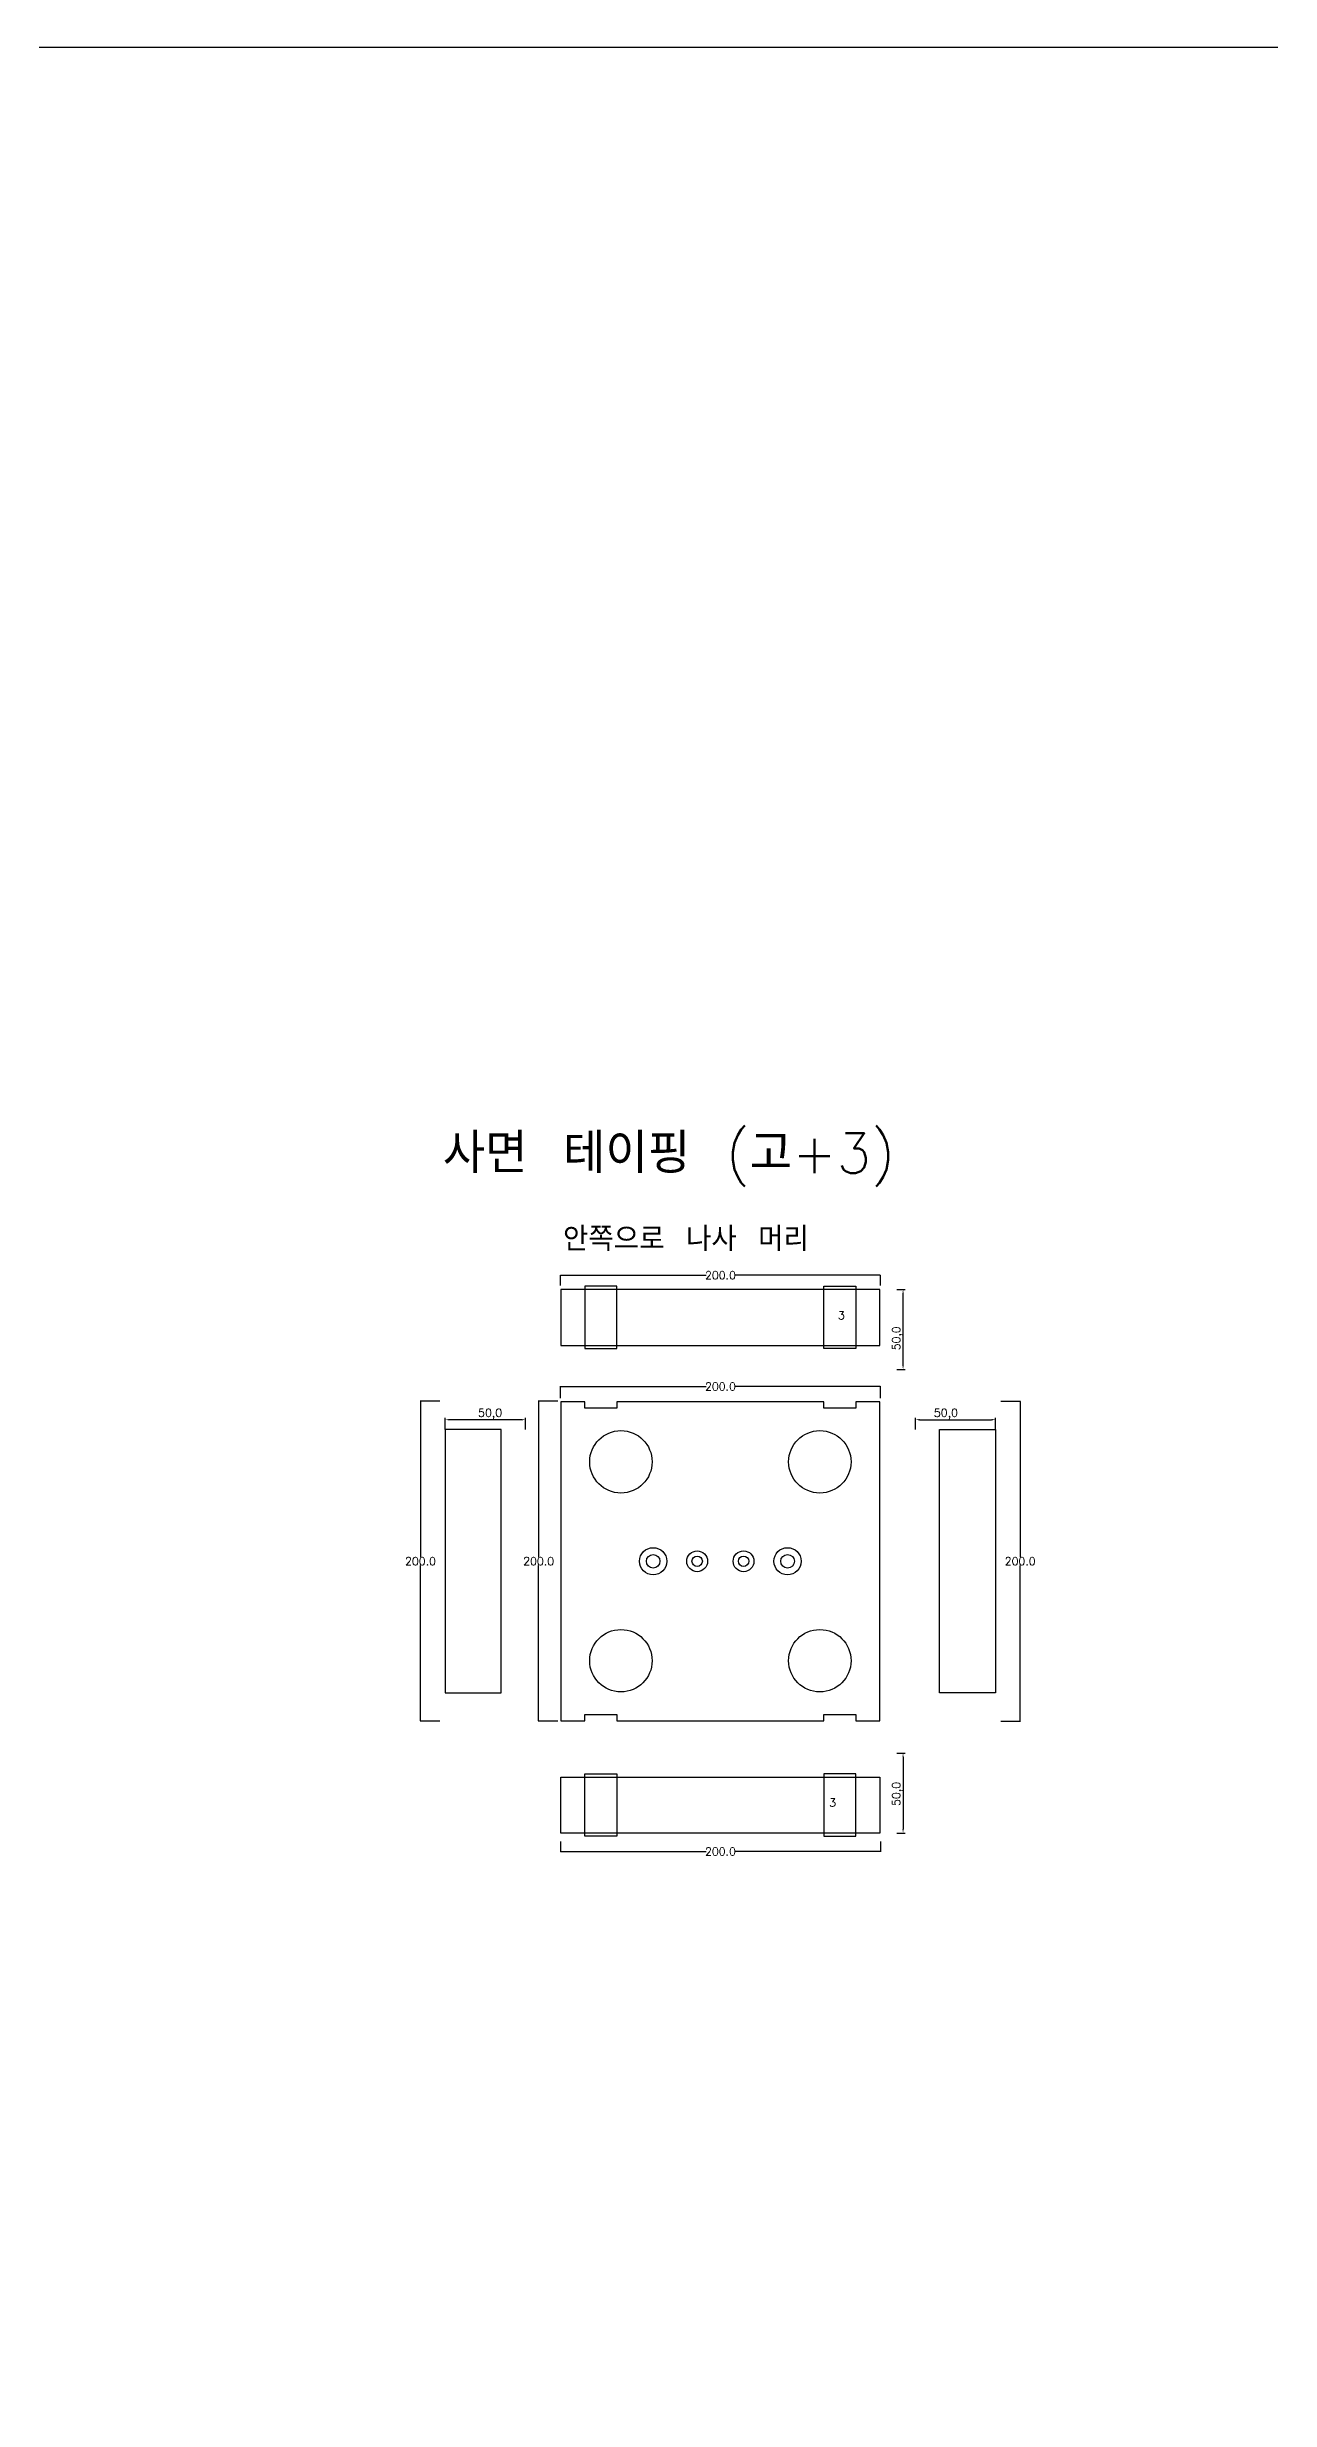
# Model space of a CAD drawing. Header units: millimetres. Extents: x 13291 to 28291, y 200 to 6643.
# Drawn here: x 16435 to 17199, y 4729 to 6200 of the extents above; entities that cross this region are included whole.
import ezdxf

# ---------------------------------------------------------------- set-up
doc = ezdxf.new("R2010")
doc.units = ezdxf.units.MM
for name, color, linetype in [('TEXT', 3, 'Continuous'), ('볼트 구멍', 7, 'Continuous'), ('치구', 7, 'Continuous'), ('치수', 7, 'Continuous')]:
    doc.layers.add(name, color=color, linetype=linetype)
doc.styles.get("Standard").update_dxf_attribs({"font": 'txt.shx', "bigfont": 'whgtxt.shx'})
doc.dimstyles.new('ISO-25', dxfattribs={"dimtxt": 2.5, "dimasz": 2.5, "dimexe": 1.25, "dimexo": 0.625, "dimtad": 1, "dimtxsty": 'Standard', "dimcen": 2.5, "dimadec": 0, "dimazin": 0, "dimtfac": 1, "dimtmove": 0, "dimatfit": 3, "dimfxl": 0, "dimarcsym": 0})
doc.dimstyles.get("Standard").update_dxf_attribs({"dimtxt": 7, "dimasz": 0.18, "dimexe": 0.18, "dimexo": 0.0625, "dimgap": 0.09, "dimtad": 0, "dimtih": 1, "dimtoh": 1, "dimdec": 1, "dimzin": 0, "dimdsep": 46, "dimtxsty": 'Standard', "dimcen": 0.09, "dimadec": 0, "dimazin": 0, "dimtfac": 1, "dimtdec": 1, "dimtofl": 0, "dimtmove": 0, "dimatfit": 3, "dimfxl": 0, "dimtolj": 1, "dimtzin": 0, "dimarcsym": 0})

# ---------------------------------------------------------------- blocks, each defined once
blk = doc.blocks.new('*D11')
at = {"layer": 'Defpoints', "color": 0}
for p in [(17027.5, 5341.9), (16977.5, 5335.3), (17027.5, 5335.3)]:
    blk.add_point(p, dxfattribs=at)
at = {"layer": '치수', "color": 0, "lineweight": -2}
for p, q in [((16977.5, 5335.9), (16977.5, 5343.2)), ((16980, 5341.9), (17025, 5341.9)), ((17027.5, 5335.9), (17027.5, 5343.2))]:
    blk.add_line(p, q, dxfattribs=at)
at = {"layer": '치수', "color": 0}
for points in [[(16980, 5342.4), (16980, 5341.5), (16977.5, 5341.9)], [(17025, 5342.4), (17025, 5341.5), (17027.5, 5341.9)]]:
    blk.add_solid(points, dxfattribs=at)
at = {"layer": '치수', "color": 0, "insert": (16996.5, 5345.5), "char_height": 5, "attachment_point": 5}
blk.add_mtext('50,0', dxfattribs=at)
blk = doc.blocks.new('*D12')
at = {"layer": 'Defpoints', "color": 0}
for p in [(16965.2, 5423.3), (16969.7, 5423.3), (16965.2, 5373.3)]:
    blk.add_point(p, dxfattribs=at)
at = {"layer": '치수', "color": 0, "lineweight": -2}
for p, q in [((16965.9, 5423.3), (16971, 5423.3)), ((16969.7, 5375.8), (16969.7, 5420.8)), ((16965.9, 5373.3), (16971, 5373.3))]:
    blk.add_line(p, q, dxfattribs=at)
at = {"layer": '치수', "color": 0}
for points in [[(16969.3, 5420.8), (16970.1, 5420.8), (16969.7, 5423.3)], [(16969.3, 5375.8), (16970.1, 5375.8), (16969.7, 5373.3)]]:
    blk.add_solid(points, dxfattribs=at)
at = {"layer": '치수', "color": 0, "insert": (16966.2, 5392.8), "char_height": 5, "attachment_point": 5, "rotation": 90}
blk.add_mtext('50,0', dxfattribs=at)
blk = doc.blocks.new('*D13')
at = {"layer": 'Defpoints', "color": 0}
for p in [(16683.7, 5341.9), (16683.7, 5335.3), (16733.7, 5335.3)]:
    blk.add_point(p, dxfattribs=at)
at = {"layer": '치수', "color": 0, "lineweight": -2}
for p, q in [((16683.7, 5335.9), (16683.7, 5343.2)), ((16731.2, 5341.9), (16686.2, 5341.9)), ((16733.7, 5335.9), (16733.7, 5343.2))]:
    blk.add_line(p, q, dxfattribs=at)
at = {"layer": '치수', "color": 0}
for points in [[(16686.2, 5342.4), (16686.2, 5341.5), (16683.7, 5341.9)], [(16731.2, 5342.4), (16731.2, 5341.5), (16733.7, 5341.9)]]:
    blk.add_solid(points, dxfattribs=at)
at = {"layer": '치수', "color": 0, "insert": (16711.7, 5345.5), "char_height": 5, "attachment_point": 5}
blk.add_mtext('50,0', dxfattribs=at)
blk = doc.blocks.new('*D14')
at = {"layer": 'Defpoints', "color": 0, "linetype": 'Continuous'}
for p in [(16755.6, 5425.8), (16955.6, 5432.2), (16955.6, 5425.8)]:
    blk.add_point(p, dxfattribs=at)
at = {"layer": '치수', "color": 0, "linetype": 'Continuous', "lineweight": -2}
for p, q in [((16755.6, 5425.8), (16755.6, 5432.3)), ((16755.7, 5432.2), (16846.7, 5432.2)), ((16955.4, 5432.2), (16864.4, 5432.2)), ((16955.6, 5425.8), (16955.6, 5432.3))]:
    blk.add_line(p, q, dxfattribs=at)
at = {"layer": '치수', "color": 0, "linetype": 'Continuous'}
for points in [[(16755.7, 5432.2), (16755.7, 5432.1), (16755.6, 5432.2)], [(16955.4, 5432.2), (16955.4, 5432.1), (16955.6, 5432.2)]]:
    blk.add_solid(points, dxfattribs=at)
at = {"layer": '치수', "color": 0, "linetype": 'Continuous', "insert": (16855.6, 5432.2), "char_height": 5, "attachment_point": 5}
blk.add_mtext('\\A1;200.0', dxfattribs=at)
blk = doc.blocks.new('*D15')
at = {"layer": 'Defpoints', "color": 0, "linetype": 'Continuous'}
for p in [(16755.6, 5355.3), (16955.6, 5362.7), (16955.6, 5355.3)]:
    blk.add_point(p, dxfattribs=at)
at = {"layer": '치수', "color": 0, "linetype": 'Continuous', "lineweight": -2}
for p, q in [((16755.6, 5355.4), (16755.6, 5362.9)), ((16755.7, 5362.7), (16846.7, 5362.7)), ((16955.4, 5362.7), (16864.4, 5362.7)), ((16955.6, 5355.4), (16955.6, 5362.9))]:
    blk.add_line(p, q, dxfattribs=at)
at = {"layer": '치수', "color": 0, "linetype": 'Continuous'}
for points in [[(16755.7, 5362.7), (16755.7, 5362.7), (16755.6, 5362.7)], [(16955.4, 5362.7), (16955.4, 5362.7), (16955.6, 5362.7)]]:
    blk.add_solid(points, dxfattribs=at)
at = {"layer": '치수', "color": 0, "linetype": 'Continuous', "insert": (16855.6, 5362.7), "char_height": 5, "attachment_point": 5}
blk.add_mtext('\\A1;200.0', dxfattribs=at)
blk = doc.blocks.new('*D16')
at = {"layer": 'Defpoints', "color": 0}
for p in [(16965.2, 5133.6), (16965.2, 5083.6), (16969.7, 5083.6)]:
    blk.add_point(p, dxfattribs=at)
at = {"layer": '치수', "color": 0, "lineweight": -2}
for p, q in [((16965.9, 5133.6), (16971, 5133.6)), ((16969.7, 5131.1), (16969.7, 5086.1)), ((16965.9, 5083.6), (16971, 5083.6))]:
    blk.add_line(p, q, dxfattribs=at)
at = {"layer": '치수', "color": 0}
for points in [[(16969.3, 5131.1), (16970.1, 5131.1), (16969.7, 5133.6)], [(16969.3, 5086.1), (16970.1, 5086.1), (16969.7, 5083.6)]]:
    blk.add_solid(points, dxfattribs=at)
at = {"layer": '치수', "color": 0, "insert": (16966.2, 5108.1), "char_height": 5, "attachment_point": 5, "rotation": 90}
blk.add_mtext('50,0', dxfattribs=at)
blk = doc.blocks.new('*D17')
at = {"layer": 'Defpoints', "color": 0, "linetype": 'Continuous'}
for p in [(16755.6, 5078.5), (16955.6, 5078.5), (16955.6, 5072.1)]:
    blk.add_point(p, dxfattribs=at)
at = {"layer": '치수', "color": 0, "linetype": 'Continuous', "lineweight": -2}
for p, q in [((16755.6, 5078.4), (16755.6, 5071.9)), ((16955.6, 5078.4), (16955.6, 5071.9)), ((16755.7, 5072.1), (16846.7, 5072.1)), ((16955.4, 5072.1), (16864.4, 5072.1))]:
    blk.add_line(p, q, dxfattribs=at)
at = {"layer": '치수', "color": 0, "linetype": 'Continuous'}
for points in [[(16755.7, 5072.1), (16755.7, 5072.1), (16755.6, 5072.1)], [(16955.4, 5072.1), (16955.4, 5072.1), (16955.6, 5072.1)]]:
    blk.add_solid(points, dxfattribs=at)
at = {"layer": '치수', "color": 0, "linetype": 'Continuous', "insert": (16855.6, 5072.1), "char_height": 5, "attachment_point": 5}
blk.add_mtext('\\A1;200.0', dxfattribs=at)
blk = doc.blocks.new('*D18')
at = {"layer": 'Defpoints', "color": 0, "linetype": 'Continuous'}
for p in [(17030.9, 5353.5), (17030.9, 5153.5), (17042.9, 5153.5)]:
    blk.add_point(p, dxfattribs=at)
at = {"layer": '치수', "color": 0, "linetype": 'Continuous', "lineweight": -2}
for p, q in [((17030.9, 5353.5), (17043.1, 5353.5)), ((17042.9, 5353.3), (17042.9, 5256.1)), ((17042.9, 5153.7), (17042.9, 5250.9)), ((17030.9, 5153.5), (17043.1, 5153.5))]:
    blk.add_line(p, q, dxfattribs=at)
at = {"layer": '치수', "color": 0, "linetype": 'Continuous'}
for points in [[(17042.9, 5353.3), (17043, 5353.3), (17042.9, 5353.5)], [(17042.9, 5153.7), (17043, 5153.7), (17042.9, 5153.5)]]:
    blk.add_solid(points, dxfattribs=at)
at = {"layer": '치수', "color": 0, "linetype": 'Continuous', "insert": (17042.9, 5253.5), "char_height": 5, "attachment_point": 5}
blk.add_mtext('\\A1;200.0', dxfattribs=at)
blk = doc.blocks.new('*D19')
at = {"layer": 'Defpoints', "color": 0, "linetype": 'Continuous'}
for p in [(16680.3, 5353.5), (16668.2, 5153.5), (16680.3, 5153.5)]:
    blk.add_point(p, dxfattribs=at)
at = {"layer": '치수', "color": 0, "linetype": 'Continuous', "lineweight": -2}
for p, q in [((16680.2, 5353.5), (16668, 5353.5)), ((16668.2, 5353.3), (16668.2, 5256.1)), ((16668.2, 5153.7), (16668.2, 5250.9)), ((16680.2, 5153.5), (16668, 5153.5))]:
    blk.add_line(p, q, dxfattribs=at)
at = {"layer": '치수', "color": 0, "linetype": 'Continuous'}
for points in [[(16668.2, 5353.3), (16668.2, 5353.3), (16668.2, 5353.5)], [(16668.2, 5153.7), (16668.2, 5153.7), (16668.2, 5153.5)]]:
    blk.add_solid(points, dxfattribs=at)
at = {"layer": '치수', "color": 0, "linetype": 'Continuous', "insert": (16668.2, 5253.5), "char_height": 5, "attachment_point": 5}
blk.add_mtext('\\A1;200.0', dxfattribs=at)
blk = doc.blocks.new('*D20')
at = {"layer": 'Defpoints', "color": 0, "linetype": 'Continuous'}
for p in [(16754.1, 5353.5), (16742, 5153.5), (16754.1, 5153.5)]:
    blk.add_point(p, dxfattribs=at)
at = {"layer": '치수', "color": 0, "linetype": 'Continuous', "lineweight": -2}
for p, q in [((16754, 5353.5), (16741.8, 5353.5)), ((16742, 5353.3), (16742, 5256.1)), ((16742, 5153.7), (16742, 5250.9)), ((16754, 5153.5), (16741.8, 5153.5))]:
    blk.add_line(p, q, dxfattribs=at)
at = {"layer": '치수', "color": 0, "linetype": 'Continuous'}
for points in [[(16742, 5353.3), (16742.1, 5353.3), (16742, 5353.5)], [(16742, 5153.7), (16742.1, 5153.7), (16742, 5153.5)]]:
    blk.add_solid(points, dxfattribs=at)
at = {"layer": '치수', "color": 0, "linetype": 'Continuous', "insert": (16742, 5253.5), "char_height": 5, "attachment_point": 5}
blk.add_mtext('\\A1;200.0', dxfattribs=at)

msp = doc.modelspace()

# ---------------------------------------------------------------- linework, layer by layer
at = {"layer": 'TEXT', "color": 6}
msp.add_lwpolyline([(16291.441, 4699.699), (16291.441, 6199.699), (19291.441, 6199.699), (19291.441, 4699.699)], close=True, dxfattribs=at)
at = {"layer": '볼트 구멍', "color": 2}
for centre, radius in [((16813.555, 5253.471), 8.5), ((16841.055, 5253.471), 6.5), ((16870.055, 5253.471), 6.5), ((16897.555, 5253.471), 8.5)]:
    msp.add_circle(centre, radius, dxfattribs=at)
at = {"layer": '볼트 구멍', "color": 3}
for centre, radius in [((16813.555, 5253.471), 4.25), ((16841.055, 5253.471), 3.25), ((16870.055, 5253.471), 3.25), ((16897.555, 5253.471), 4.25)]:
    msp.add_circle(centre, radius, dxfattribs=at)
at = {"layer": '치구'}
for points in [[(16755.905, 5388.339), (16955.205, 5388.339), (16955.205, 5423.339), (16755.905, 5423.339)], [(16755.905, 5153.821), (16770.905, 5153.821), (16770.905, 5157.821), (16790.905, 5157.821), (16790.905, 5153.821), (16920.205, 5153.821), (16920.205, 5157.821), (16940.205, 5157.821), (16940.205, 5153.821), (16955.205, 5153.821), (16955.205, 5353.121), (16940.205, 5353.121), (16940.205, 5349.121), (16920.205, 5349.121), (16920.205, 5353.121), (16790.905, 5353.121), (16790.905, 5349.121), (16770.905, 5349.121), (16770.905, 5353.121), (16755.905, 5353.121)], [(16718.655, 5335.721), (16683.655, 5335.721), (16683.655, 5171.221), (16718.655, 5171.221)], [(16992.455, 5335.721), (17027.455, 5335.721), (17027.455, 5171.221), (16992.455, 5171.221)], [(16755.905, 5118.602), (16955.205, 5118.602), (16955.205, 5083.602), (16755.905, 5083.602)]]:
    msp.add_lwpolyline(points, close=True, dxfattribs=at)
at = {"layer": '치구', "color": 1}
for points in [[(16770.905, 5386.339), (16790.905, 5386.339), (16790.905, 5425.337), (16770.905, 5425.337)], [(16940.205, 5386.339), (16920.205, 5386.339), (16920.205, 5425.337), (16940.205, 5425.337)], [(16770.905, 5120.602), (16790.905, 5120.602), (16790.905, 5081.604), (16770.905, 5081.604)], [(16940.205, 5120.602), (16920.205, 5120.602), (16920.205, 5081.604), (16940.205, 5081.604)]]:
    msp.add_lwpolyline(points, close=True, dxfattribs=at)
at = {"layer": '치구'}
for centre in [(16793.405, 5315.621), (16917.705, 5315.621), (16793.405, 5191.321), (16917.705, 5191.321)]:
    msp.add_circle(centre, 19.5, dxfattribs=at)

# ---------------------------------------------------------------- texts
at = {"layer": 'TEXT', "linetype": 'Continuous'}
msp.add_text('사면 테이핑 (고+3)', height=25, dxfattribs=at).set_placement((16682.158, 5495.988))
at = {"layer": 'TEXT', "color": 1}
for s, height, p in [('안쪽으로 나사 머리', 15, (16757.209, 5447.397)), ('3', 5, (16929.017, 5404.641)), ('3', 5, (16923.546, 5100.132))]:
    msp.add_text(s, height=height, dxfattribs=at).set_placement(p)

# ---------------------------------------------------------------- dimensions: what is measured, and where the dimension line sits
at = {"layer": '치수', "color": 4, "linetype": 'Continuous'}
for base, p1, p2, picture, middle in [((16955.555, 5432.161), (16755.555, 5425.764), (16955.555, 5425.764), '*D14', (16855.555, 5432.161)), ((16955.555, 5072.091), (16755.555, 5078.488), (16955.555, 5078.488), '*D17', (16855.555, 5072.091))]:
    dim = msp.add_linear_dim(base=base, p1=p1, p2=p2, dimstyle='Standard', override={"dimtxt": 5}, dxfattribs=at)
    dim.commit()
    dim.dimension.update_dxf_attribs({"geometry": picture, "text_midpoint": middle, "dimtype": 160})
at = {"layer": '치수', "color": 4}
for base, p1, p2, angle, picture, middle in [((16969.724, 5423.339), (16965.235, 5373.339), (16965.235, 5423.339), 90, '*D12', (16969.724, 5392.839)), ((16683.655, 5341.947), (16733.655, 5335.321), (16683.655, 5335.321), 180, '*D13', (16711.655, 5341.947)), ((16969.724, 5083.602), (16965.235, 5133.602), (16965.235, 5083.602), 270, '*D16', (16969.724, 5108.102))]:
    dim = msp.add_linear_dim(base=base, p1=p1, p2=p2, angle=angle, dimstyle='ISO-25', override={"dimtxt": 5, "dimdec": 1, "dimzin": 0, "dimtdec": 1}, dxfattribs=at)
    dim.commit()
    dim.dimension.update_dxf_attribs({"geometry": picture, "text_midpoint": middle, "dimtype": 160})
at = {"layer": '치수', "color": 4, "linetype": 'Continuous'}
for base, p1, p2, picture, middle in [((16668.187, 5153.471), (16680.257, 5353.471), (16680.257, 5153.471), '*D19', (16668.187, 5253.471)), ((16742.025, 5153.471), (16754.095, 5353.471), (16754.095, 5153.471), '*D20', (16742.025, 5253.471)), ((17042.923, 5153.471), (17030.853, 5353.471), (17030.853, 5153.471), '*D18', (17042.923, 5253.471))]:
    dim = msp.add_linear_dim(base=base, p1=p1, p2=p2, angle=90, dimstyle='Standard', override={"dimtxt": 5}, dxfattribs=at)
    dim.commit()
    dim.dimension.update_dxf_attribs({"geometry": picture, "text_midpoint": middle})
dim = msp.add_linear_dim(base=(16955.555, 5362.692), p1=(16755.555, 5355.295), p2=(16955.555, 5355.295), dimstyle='Standard', override={"dimtxt": 5}, dxfattribs=at)
dim.commit()
dim.dimension.update_dxf_attribs({"geometry": '*D15', "text_midpoint": (16855.555, 5362.692)})
at = {"layer": '치수', "color": 4}
dim = msp.add_linear_dim(base=(17027.455, 5341.947), p1=(16977.455, 5335.321), p2=(17027.455, 5335.321), dimstyle='ISO-25', override={"dimtxt": 5, "dimdec": 1, "dimzin": 0, "dimtdec": 1}, dxfattribs=at)
dim.commit()
dim.dimension.update_dxf_attribs({"geometry": '*D11', "text_midpoint": (16996.455, 5341.947), "dimtype": 160})

doc.saveas('drawing.dxf')
